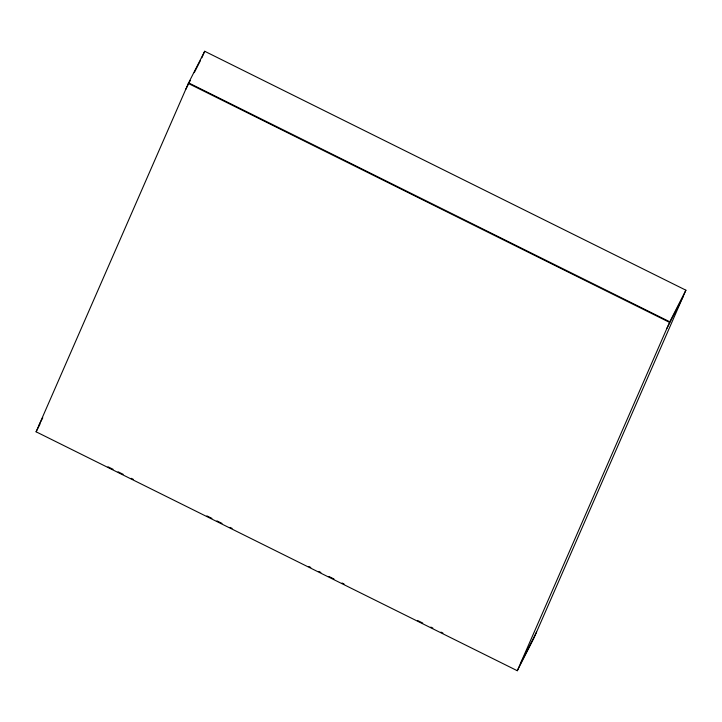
<?xml version="1.0" encoding="UTF-8"?>
<svg xmlns="http://www.w3.org/2000/svg" width="722" height="722" viewBox="0 0 722 722"><rect width="100%" height="100%" fill="white"/><g stroke="black" fill="none" stroke-linecap="round" stroke-linejoin="round"><path stroke-width="1.08" d="M36.1 431.801L188.586 82.868L669.781 321.795L517.304 670.729L36.1 431.801L39.918 424.319M201.835 57.823L204.696 51.271L685.9 290.199L533.702 638.564L517.304 670.729M204.696 51.271L188.298 83.436L669.493 322.364L685.9 290.199M185.725 89.42L190.256 80.539M194.281 72.633L200.328 60.792M39.25 424.68L42.778 417.767M666.92 328.348L683.039 296.751M520.454 663.608L536.563 632.012M108.011 466.8L113.056 469.3M118.101 471.809L123.146 474.309M131.214 478.316L133.236 479.318M206.88 515.887L211.916 518.387M216.961 520.896L222.006 523.396M230.074 527.403L232.096 528.405M308.763 566.472L310.785 567.474M318.853 571.481L320.875 572.483M328.943 576.49L333.988 578.999M342.057 583.006L344.069 584.008M417.713 620.568L422.758 623.077M430.826 627.084L432.848 628.086M440.916 632.093L442.938 633.095"/></g></svg>
